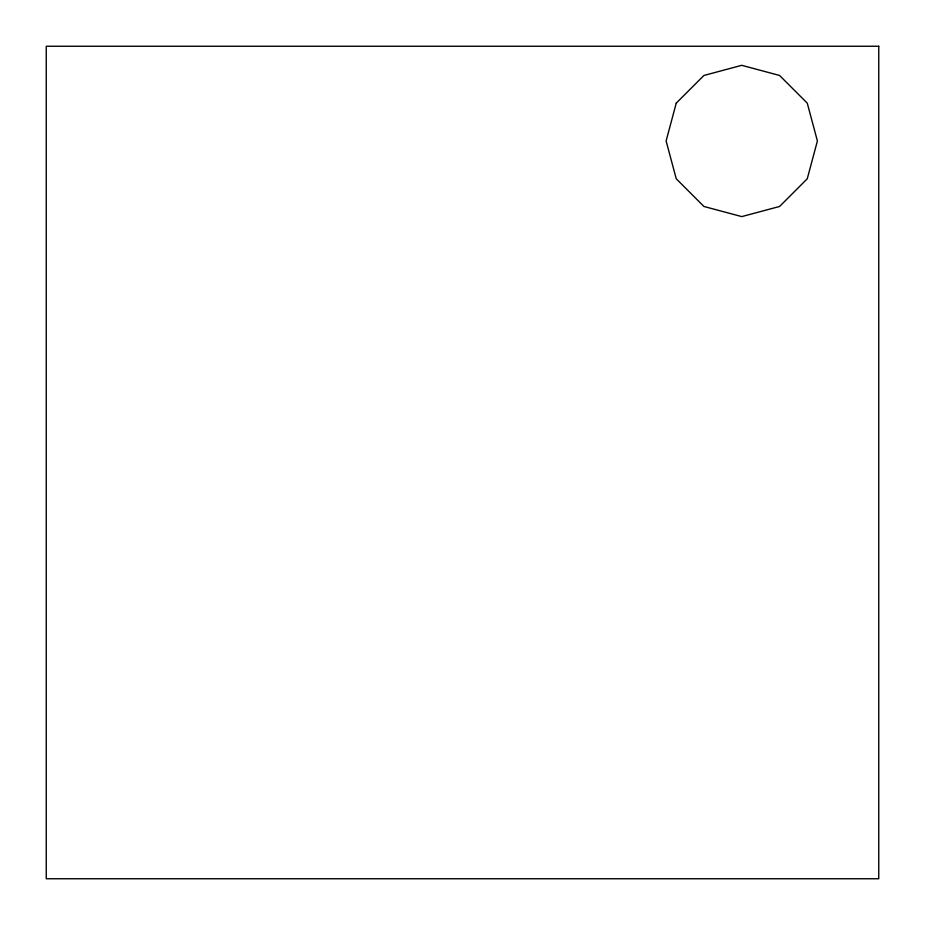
<?xml version="1.0" encoding="UTF-8"?>
<svg xmlns="http://www.w3.org/2000/svg" width="925" height="925" viewBox="0 0 925 925"><rect width="100%" height="100%" fill="white"/><g stroke="black" fill="none" stroke-linecap="round" stroke-linejoin="round"><path stroke-width="1.39" d="M676.244 103.138L666.116 140.958L676.244 178.779L703.937 206.472L741.757 216.6L779.578 206.472L807.259 178.779L817.399 140.958L807.259 103.138L779.578 75.457L741.757 65.317L703.937 75.457L676.244 103.138M878.75 46.25L46.25 46.25L46.25 878.75L878.75 878.75L878.75 46.25"/></g></svg>
